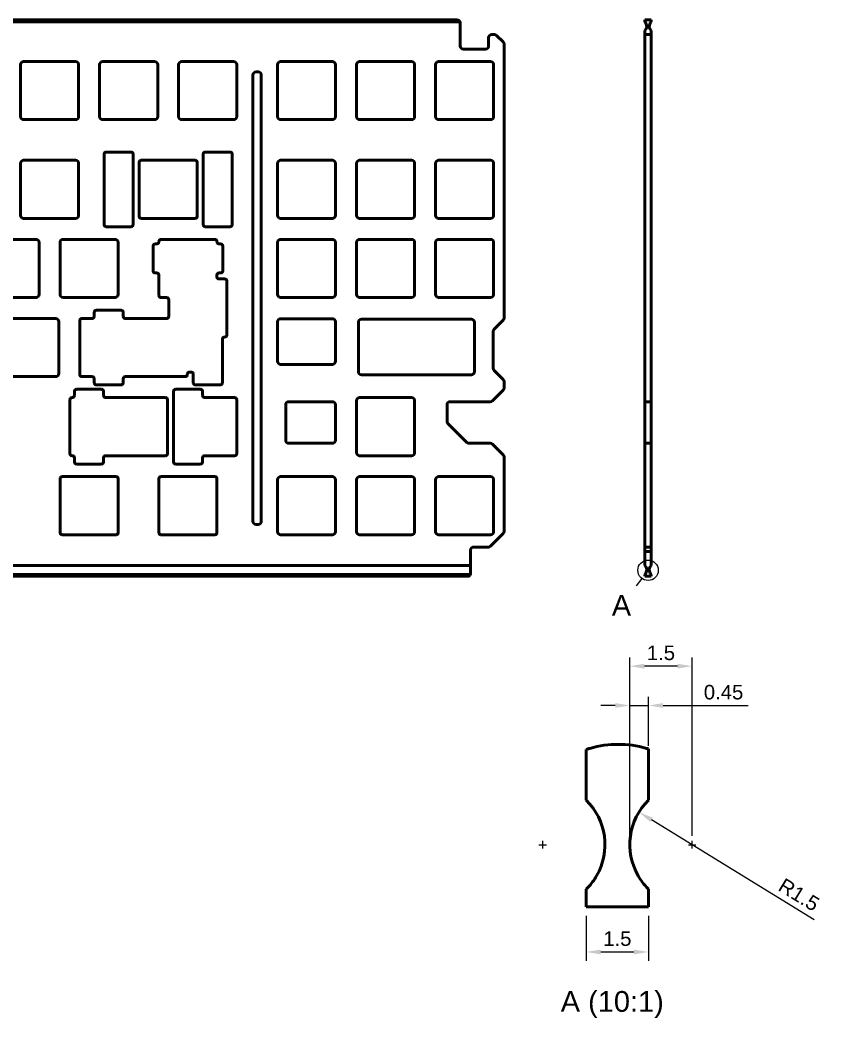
# Model space of a CAD drawing. Header units: millimetres. Extents: x 69 to 526, y 10 to 251.
# Drawn here: x 333.2 to 526.2, y 10.4 to 250.9 of the extents above; entities that cross this region are included whole.
import ezdxf

# ---------------------------------------------------------------- set-up
doc = ezdxf.new("R2010")
doc.units = ezdxf.units.MM
doc.header["$LTSCALE"] = 0.75
doc.linetypes.add('CENTER2', pattern=[28.575, 19.05, -3.175, 3.175, -3.175])
for name, color, linetype, lineweight in [('Annotations', 7, 'Continuous', 25), ('Center Lines', 7, 'CENTER2', 25), ('Dimensions', 7, 'Continuous', 25), ('Visible', 7, 'Continuous', 50)]:
    doc.layers.add(name, color=color, linetype=linetype, lineweight=lineweight)
doc.styles.get("Standard").update_dxf_attribs({"font": 'arial.ttf'})
doc.dimstyles.new('ISO-25', dxfattribs={"dimtxt": 3.5, "dimasz": 3.5, "dimexe": 2.1, "dimexo": 2.1, "dimgap": 1.4, "dimtad": 1, "dimdsep": 46, "dimtxsty": 'Standard', "dimcen": 0, "dimclrd": 256, "dimclre": 256, "dimclrt": 256, "dimazin": 2, "dimtp": 0.1, "dimtm": 0.1, "dimtfac": 0.714286, "dimtmove": 0, "dimatfit": 3, "dimfxl": 0, "dimarcsym": 0})

# ---------------------------------------------------------------- blocks, each defined once
blk = doc.blocks.new('*U1')
at = {"layer": 'Center Lines', "color": 0, "linetype": 'Continuous', "ltscale": 0.75}
for p, q in [((-0.89, 0), (0.89, 0)), ((0, -0.89), (0, 0.89))]:
    blk.add_line(p, q, dxfattribs=at)
blk = doc.blocks.new('*U2')
at = {"layer": 'Center Lines', "color": 0, "linetype": 'Continuous', "ltscale": 0.75}
for p, q in [((-0.89, 0), (0.89, 0)), ((0, -0.89), (0, 0.89))]:
    blk.add_line(p, q, dxfattribs=at)
blk = doc.blocks.new('*D6')
at = {"layer": 'Defpoints', "color": 0}
for p in [(484.65, 85.72), (484.65, 73.88), (480.15, 52.19)]:
    blk.add_point(p, dxfattribs=at)
at = {"layer": 'Dimensions', "lineweight": -2}
for p, q in [((480.15, 54.29), (480.15, 87.82)), ((484.65, 75.98), (484.65, 87.82)), ((476.65, 85.72), (473.15, 85.72)), ((480.15, 85.72), (484.65, 85.72)), ((488.15, 85.72), (508.7, 85.72))]:
    blk.add_line(p, q, dxfattribs=at)
at = {"layer": 'Dimensions'}
for points in [[(476.65, 86.3), (476.65, 85.14), (480.15, 85.72)], [(488.15, 86.3), (488.15, 85.14), (484.65, 85.72)]]:
    blk.add_solid(points, dxfattribs=at)
at = {"layer": 'Dimensions', "insert": (502.74, 88.91), "char_height": 3.5, "attachment_point": 5}
blk.add_mtext('0.45', dxfattribs=at)
blk = doc.blocks.new('*D7')
at = {"layer": 'Defpoints', "color": 0}
for p in [(480.15, 95.19), (480.15, 52.19), (495.15, 52.19)]:
    blk.add_point(p, dxfattribs=at)
at = {"layer": 'Dimensions', "lineweight": -2}
for p, q in [((480.15, 54.29), (480.15, 97.29)), ((495.15, 54.29), (495.15, 97.29)), ((491.65, 95.19), (483.65, 95.19))]:
    blk.add_line(p, q, dxfattribs=at)
at = {"layer": 'Dimensions'}
for points in [[(483.65, 95.77), (483.65, 94.61), (480.15, 95.19)], [(491.65, 95.77), (491.65, 94.61), (495.15, 95.19)]]:
    blk.add_solid(points, dxfattribs=at)
at = {"layer": 'Dimensions', "insert": (487.65, 98.38), "char_height": 3.5, "attachment_point": 5}
blk.add_mtext('1.5', dxfattribs=at)
blk = doc.blocks.new('*D8')
at = {"layer": 'Defpoints', "color": 0}
for p in [(495.15, 52.19), (507.93, 44.35)]:
    blk.add_point(p, dxfattribs=at)
at = {"layer": 'Dimensions', "lineweight": -2}
blk.add_line((524.6, 34.13), (485.34, 58.2), dxfattribs=at)
at = {"layer": 'Dimensions'}
blk.add_solid([(485.65, 58.7), (485.04, 57.7), (482.36, 60.03)], dxfattribs=at)
at = {"layer": 'Dimensions', "insert": (520.92, 40.13), "char_height": 3.5, "attachment_point": 5, "rotation": 328.4906}
blk.add_mtext('R1.5', dxfattribs=at)
blk = doc.blocks.new('*D9')
at = {"layer": 'Defpoints', "color": 0}
for p in [(469.65, 37.19), (484.65, 37.19), (484.65, 26.35)]:
    blk.add_point(p, dxfattribs=at)
at = {"layer": 'Dimensions', "lineweight": -2}
for p, q in [((469.65, 35.09), (469.65, 24.25)), ((484.65, 35.09), (484.65, 24.25)), ((473.15, 26.35), (481.15, 26.35))]:
    blk.add_line(p, q, dxfattribs=at)
at = {"layer": 'Dimensions'}
for points in [[(473.15, 26.93), (473.15, 25.76), (469.65, 26.35)], [(481.15, 26.93), (481.15, 25.76), (484.65, 26.35)]]:
    blk.add_solid(points, dxfattribs=at)
at = {"layer": 'Dimensions', "insert": (477.15, 29.54), "char_height": 3.5, "attachment_point": 5}
blk.add_mtext('1.5', dxfattribs=at)

msp = doc.modelspace()

# ---------------------------------------------------------------- linework, layer by layer
at = {"layer": 'Annotations', "linetype": 'Continuous', "lineweight": 25}
msp.add_line((483.057, 116.326), (481.689, 114.526), dxfattribs=at)
msp.add_circle((484.55, 118.291), 2.468, dxfattribs=at)
at = {"layer": 'Visible'}
for p, q in [((112.837, 250.426), (439.205, 250.426)), ((438.528, 250.854), (113.515, 250.854)), ((439.278, 250.104), (439.278, 244.554)), ((439.278, 247.186), (439.278, 248.283)), ((446.128, 246.604), (446.128, 244.554)), ((447.517, 247.354), (446.878, 247.354)), ((448.047, 247.135), (449.608, 245.574)), ((445.378, 243.804), (440.028, 243.804)), ((449.828, 179.051), (449.828, 245.044)), ((334.065, 240.854), (346.565, 240.854)), ((353.115, 240.854), (365.615, 240.854)), ((372.165, 240.854), (384.665, 240.854)), ((395.978, 240.854), (408.478, 240.854)), ((415.028, 240.854), (427.528, 240.854)), ((434.078, 240.854), (446.578, 240.854)), ((333.315, 227.604), (333.315, 240.104)), ((347.315, 240.104), (347.315, 227.604)), ((352.365, 227.604), (352.365, 240.104)), ((366.365, 240.104), (366.365, 227.604)), ((371.415, 227.604), (371.415, 240.104)), ((385.415, 240.104), (385.415, 227.604)), ((390.078, 238.354), (390.578, 238.354)), ((395.228, 227.604), (395.228, 240.104)), ((409.228, 240.104), (409.228, 227.604)), ((414.278, 227.604), (414.278, 240.104)), ((428.278, 240.104), (428.278, 227.604)), ((433.328, 227.604), (433.328, 240.104)), ((447.328, 240.104), (447.328, 227.604)), ((389.328, 130.092), (389.328, 237.604)), ((391.328, 237.604), (391.328, 130.092)), ((346.565, 226.854), (334.065, 226.854)), ((365.615, 226.854), (353.115, 226.854)), ((384.665, 226.854), (372.165, 226.854)), ((408.478, 226.854), (395.978, 226.854)), ((427.528, 226.854), (415.028, 226.854)), ((446.578, 226.854), (434.078, 226.854)), ((353.952, 219.042), (359.952, 219.042)), ((377.828, 219.042), (383.828, 219.042)), ((334.065, 217.042), (346.565, 217.042)), ((353.452, 201.542), (353.452, 218.542)), ((360.452, 218.542), (360.452, 201.542)), ((361.89, 203.542), (361.89, 216.542)), ((362.39, 217.042), (375.39, 217.042)), ((375.89, 216.542), (375.89, 203.542)), ((377.328, 201.542), (377.328, 218.542)), ((384.328, 218.542), (384.328, 201.542)), ((395.978, 217.042), (408.478, 217.042)), ((415.028, 217.042), (427.528, 217.042)), ((434.078, 217.042), (446.578, 217.042)), ((333.315, 203.792), (333.315, 216.292)), ((347.315, 216.292), (347.315, 203.792)), ((395.228, 203.792), (395.228, 216.292)), ((409.228, 216.292), (409.228, 203.792)), ((414.278, 203.792), (414.278, 216.292)), ((428.278, 216.292), (428.278, 203.792)), ((433.328, 203.792), (433.328, 216.292)), ((447.328, 216.292), (447.328, 203.792)), ((346.565, 203.042), (334.065, 203.042)), ((375.39, 203.042), (362.39, 203.042)), ((408.478, 203.042), (395.978, 203.042)), ((427.528, 203.042), (415.028, 203.042)), ((446.578, 203.042), (434.078, 203.042)), ((359.952, 201.042), (353.952, 201.042)), ((383.828, 201.042), (377.828, 201.042)), ((324.54, 197.992), (337.04, 197.992)), ((337.79, 197.242), (337.79, 184.742)), ((342.84, 184.742), (342.84, 197.242)), ((343.59, 197.992), (356.09, 197.992)), ((356.84, 197.242), (356.84, 184.742)), ((366.653, 197.405), (366.653, 197.492)), ((367.153, 197.992), (380.153, 197.992)), ((380.653, 197.492), (380.653, 197.405)), ((395.228, 184.742), (395.228, 197.242)), ((395.978, 197.992), (408.478, 197.992)), ((409.228, 197.242), (409.228, 184.742)), ((414.278, 184.742), (414.278, 197.242)), ((415.028, 197.992), (427.528, 197.992)), ((428.278, 197.242), (428.278, 184.742)), ((433.328, 184.742), (433.328, 197.242)), ((434.078, 197.992), (446.578, 197.992)), ((447.328, 197.242), (447.328, 184.742)), ((365.271, 190.405), (365.271, 196.405)), ((365.771, 196.905), (366.153, 196.905)), ((381.153, 196.905), (381.534, 196.905)), ((382.034, 196.405), (382.034, 190.405)), ((366.153, 189.905), (365.771, 189.905)), ((366.653, 184.492), (366.653, 189.405)), ((380.653, 189.405), (380.653, 188.967)), ((381.534, 189.905), (381.153, 189.905)), ((381.153, 188.467), (382.534, 188.467)), ((383.034, 187.967), (383.034, 174.967)), ((337.04, 183.992), (324.54, 183.992)), ((356.09, 183.992), (343.59, 183.992)), ((368.534, 183.992), (367.153, 183.992)), ((369.034, 179.442), (369.034, 183.492)), ((408.478, 183.992), (395.978, 183.992)), ((427.528, 183.992), (415.028, 183.992)), ((446.578, 183.992), (434.078, 183.992)), ((351.071, 179.442), (351.071, 180.442)), ((351.571, 180.942), (357.571, 180.942)), ((358.071, 180.442), (358.071, 179.442)), ((329.303, 178.942), (341.803, 178.942)), ((342.553, 178.192), (342.553, 165.692)), ((347.603, 165.442), (347.603, 178.442)), ((348.103, 178.942), (350.571, 178.942)), ((358.571, 178.942), (368.534, 178.942)), ((395.229, 168.642), (395.229, 178.142)), ((395.979, 178.892), (408.479, 178.892)), ((409.229, 178.142), (409.229, 168.642)), ((414.729, 166.142), (414.729, 178.042)), ((415.479, 178.792), (441.979, 178.792)), ((442.729, 178.042), (442.729, 166.142)), ((447.449, 176.362), (449.608, 178.52)), ((447.229, 166.953), (447.229, 175.831)), ((381.947, 173.967), (381.947, 163.442)), ((382.534, 174.467), (382.447, 174.467)), ((374.447, 166.029), (374.009, 166.029)), ((408.479, 167.892), (395.979, 167.892)), ((447.449, 166.422), (449.608, 164.263)), ((341.803, 164.942), (329.303, 164.942)), ((350.571, 164.942), (348.103, 164.942)), ((351.071, 163.442), (351.071, 164.442)), ((358.071, 164.442), (358.071, 163.442)), ((373.009, 164.942), (358.571, 164.942)), ((373.509, 165.529), (373.509, 165.442)), ((374.947, 163.442), (374.947, 165.529)), ((441.979, 165.392), (415.479, 165.392)), ((449.828, 162.203), (449.828, 163.733)), ((346.308, 160.392), (346.308, 161.392)), ((346.808, 161.892), (352.808, 161.892)), ((357.571, 162.942), (351.571, 162.942)), ((353.308, 161.392), (353.308, 160.392)), ((370.184, 144.392), (370.184, 161.392)), ((370.684, 161.892), (376.684, 161.892)), ((381.447, 162.942), (375.447, 162.942)), ((377.184, 161.392), (377.184, 160.392)), ((449.608, 161.672), (447.047, 159.112)), ((345.221, 146.392), (345.221, 159.392)), ((345.721, 159.892), (345.808, 159.892)), ((353.808, 159.892), (368.246, 159.892)), ((368.746, 159.392), (368.746, 146.392)), ((377.684, 159.892), (384.915, 159.892)), ((385.415, 159.392), (385.415, 146.392)), ((397.979, 158.892), (408.479, 158.892)), ((414.278, 159.142), (414.278, 146.642)), ((415.028, 159.892), (427.528, 159.892)), ((428.278, 159.142), (428.278, 146.642)), ((436.842, 158.892), (446.517, 158.892)), ((397.229, 149.642), (397.229, 158.142)), ((409.229, 158.142), (409.229, 149.642)), ((436.092, 154.203), (436.092, 158.142)), ((436.312, 153.672), (440.872, 149.112)), ((408.479, 148.892), (397.979, 148.892)), ((446.517, 148.892), (441.403, 148.892)), ((447.047, 148.672), (449.608, 146.112)), ((345.808, 145.892), (345.721, 145.892)), ((346.308, 144.392), (346.308, 145.392)), ((353.308, 145.392), (353.308, 144.392)), ((368.246, 145.892), (353.808, 145.892)), ((377.184, 145.392), (377.184, 144.392)), ((384.915, 145.892), (377.684, 145.892)), ((427.528, 145.892), (415.028, 145.892)), ((449.828, 127.653), (449.828, 145.581)), ((352.808, 143.892), (346.808, 143.892)), ((376.684, 143.892), (370.684, 143.892)), ((342.84, 127.342), (342.84, 140.342)), ((343.34, 140.842), (356.34, 140.842)), ((356.84, 140.342), (356.84, 127.342)), ((366.653, 127.342), (366.653, 140.342)), ((367.153, 140.842), (380.153, 140.842)), ((380.653, 140.342), (380.653, 127.342)), ((395.228, 127.592), (395.228, 140.092)), ((395.978, 140.842), (408.478, 140.842)), ((409.228, 140.092), (409.228, 127.592)), ((414.278, 127.592), (414.278, 140.092)), ((415.028, 140.842), (427.528, 140.842)), ((428.278, 140.092), (428.278, 127.592)), ((433.328, 127.592), (433.328, 140.092)), ((434.078, 140.842), (446.578, 140.842)), ((447.328, 140.092), (447.328, 127.592)), ((390.578, 129.342), (390.078, 129.342)), ((356.34, 126.842), (343.34, 126.842)), ((380.153, 126.842), (367.153, 126.842)), ((408.478, 126.842), (395.978, 126.842)), ((427.528, 126.842), (415.028, 126.842)), ((446.578, 126.842), (434.078, 126.842)), ((446.597, 124.112), (449.608, 127.122)), ((441.778, 123.142), (441.778, 117.592)), ((446.067, 123.892), (442.528, 123.892)), ((441.778, 119.413), (441.778, 120.51)), ((279.021, 119.413), (441.778, 119.413)), ((441.705, 117.271), (110.337, 117.271)), ((441.028, 116.842), (111.015, 116.842))]:
    msp.add_line(p, q, dxfattribs=at)
at = {"layer": 'Visible', "extrusion": (-1, -2.22045e-16, 2.96798e-13)}
for p, q in [((485.279, 250.854), (483.779, 250.854)), ((483.779, 250.426), (483.779, 250.854)), ((485.279, 250.854), (485.279, 250.426)), ((483.779, 247.354), (483.779, 248.283)), ((485.279, 247.354), (485.279, 248.283)), ((483.779, 247.135), (483.779, 247.354)), ((485.279, 247.354), (483.779, 247.354)), ((483.779, 247.135), (483.779, 245.574)), ((483.779, 245.044), (483.779, 245.574)), ((485.279, 247.354), (485.279, 247.135)), ((485.279, 245.574), (485.279, 247.135)), ((485.279, 245.574), (485.279, 245.044)), ((483.779, 179.051), (483.779, 245.044)), ((485.279, 245.044), (485.279, 179.051)), ((483.779, 178.52), (483.779, 179.051)), ((483.779, 176.362), (483.779, 178.52)), ((485.279, 179.051), (485.279, 178.52)), ((485.279, 178.52), (485.279, 176.362)), ((483.779, 176.362), (483.779, 175.831)), ((483.779, 166.953), (483.779, 175.831)), ((485.279, 175.831), (485.279, 176.362)), ((485.279, 175.831), (485.279, 166.953)), ((483.779, 166.953), (483.779, 166.422)), ((483.779, 166.422), (483.779, 164.263)), ((485.279, 166.422), (485.279, 166.953)), ((485.279, 166.422), (485.279, 164.263)), ((483.779, 163.733), (483.779, 164.263)), ((483.779, 162.203), (483.779, 163.733)), ((485.279, 164.263), (485.279, 163.733)), ((485.279, 163.733), (485.279, 162.203)), ((483.779, 161.672), (483.779, 162.203)), ((483.779, 161.672), (483.779, 159.112)), ((485.279, 162.203), (485.279, 161.672)), ((485.279, 159.112), (485.279, 161.672)), ((483.779, 158.892), (483.779, 159.112)), ((483.779, 158.892), (483.779, 158.142)), ((483.779, 158.892), (485.279, 158.892)), ((485.279, 159.112), (485.279, 158.892)), ((485.279, 158.142), (485.279, 158.892)), ((483.779, 154.203), (483.779, 158.142)), ((485.279, 158.142), (485.279, 154.203)), ((483.779, 154.203), (483.779, 153.672)), ((485.279, 153.672), (485.279, 154.203)), ((483.779, 153.672), (483.779, 149.112)), ((485.279, 149.112), (485.279, 153.672)), ((483.779, 149.112), (483.779, 148.892)), ((485.279, 148.892), (485.279, 149.112)), ((483.779, 148.672), (483.779, 148.892)), ((485.279, 148.892), (483.779, 148.892)), ((483.779, 148.672), (483.779, 146.112)), ((485.279, 148.892), (485.279, 148.672)), ((485.279, 146.112), (485.279, 148.672)), ((483.779, 145.581), (483.779, 146.112)), ((483.779, 127.653), (483.779, 145.581)), ((485.279, 146.112), (485.279, 145.581)), ((485.279, 145.581), (485.279, 127.653)), ((483.779, 127.122), (483.779, 127.653)), ((485.279, 127.653), (485.279, 127.122)), ((483.779, 124.112), (483.779, 127.122)), ((485.279, 124.112), (485.279, 127.122)), ((483.779, 123.892), (483.779, 124.112)), ((483.779, 122.842), (483.779, 123.892)), ((483.779, 123.892), (485.279, 123.892)), ((483.779, 122.622), (483.779, 122.842)), ((485.279, 122.842), (483.779, 122.842)), ((483.779, 122.622), (483.779, 121.041)), ((485.279, 124.112), (485.279, 123.892)), ((485.279, 123.892), (485.279, 122.842)), ((485.279, 122.842), (485.279, 122.622)), ((485.279, 121.041), (485.279, 122.622)), ((483.779, 120.51), (483.779, 121.041)), ((483.779, 119.413), (483.779, 120.51)), ((485.279, 121.041), (485.279, 120.51)), ((485.279, 120.51), (485.279, 119.413)), ((483.779, 116.842), (483.779, 117.271)), ((483.779, 116.842), (485.279, 116.842)), ((485.279, 117.271), (485.279, 116.842)), ((469.646, 73.876), (469.646, 75.129)), ((484.646, 75.262), (484.646, 73.876)), ((469.646, 62.902), (469.646, 73.876)), ((484.646, 73.876), (484.646, 62.902)), ((469.646, 37.19), (469.646, 41.477)), ((484.646, 41.477), (484.646, 37.19)), ((469.646, 37.19), (484.646, 37.19))]:
    msp.add_line(p, q, dxfattribs=at)
at = {"layer": 'Visible', "extrusion": (0, 0, -1)}
for centre, radius, start, end in [((-438.528, 250.104), 0.75, 90, 154.64119), ((-446.878, 246.604), 0.75, 0, 90), ((-447.517, 246.604), 0.75, 90, 135), ((-449.078, 245.044), 0.75, 135, 180), ((-390.078, 237.604), 0.75, 0, 90), ((-390.578, 237.604), 0.75, 90, 180), ((-353.952, 218.542), 0.5, 0, 90), ((-359.952, 218.542), 0.5, 90, 180), ((-377.828, 218.542), 0.5, 0, 90), ((-383.828, 218.542), 0.5, 90, 180), ((-362.39, 216.542), 0.5, 0, 90), ((-375.39, 216.542), 0.5, 90, 180), ((-362.39, 203.542), 0.5, 270, 0), ((-375.39, 203.542), 0.5, 180, 270), ((-353.952, 201.542), 0.5, 270, 0), ((-359.952, 201.542), 0.5, 180, 270), ((-377.828, 201.542), 0.5, 270, 0), ((-383.828, 201.542), 0.5, 180, 270), ((-367.153, 197.492), 0.5, 0, 90), ((-380.153, 197.492), 0.5, 90, 180), ((-365.771, 196.405), 0.5, 0, 90), ((-381.534, 196.405), 0.5, 90, 180), ((-365.771, 190.405), 0.5, 270, 0), ((-381.534, 190.405), 0.5, 180, 270), ((-382.534, 187.967), 0.5, 90, 180), ((-367.153, 184.492), 0.5, 270, 0), ((-351.571, 180.442), 0.5, 0, 90), ((-357.571, 180.442), 0.5, 90, 180), ((-348.103, 178.442), 0.5, 0, 90), ((-449.078, 179.051), 0.75, 180, 225), ((-382.534, 174.967), 0.5, 180, 270), ((-348.103, 165.442), 0.5, 270, 0), ((-373.009, 165.442), 0.5, 180, 270), ((-449.078, 163.733), 0.75, 135, 180), ((-346.808, 161.392), 0.5, 0, 90), ((-351.571, 163.442), 0.5, 270, 0), ((-352.808, 161.392), 0.5, 90, 180), ((-357.571, 163.442), 0.5, 180, 270), ((-370.684, 161.392), 0.5, 0, 90), ((-375.447, 163.442), 0.5, 270, 0), ((-376.684, 161.392), 0.5, 90, 180), ((-381.447, 163.442), 0.5, 180, 270), ((-449.078, 162.203), 0.75, 180, 225), ((-345.721, 159.392), 0.5, 0, 90), ((-368.246, 159.392), 0.5, 90, 180), ((-384.915, 159.392), 0.5, 90, 180), ((-446.517, 159.642), 0.75, 225, 270), ((-446.517, 148.142), 0.75, 90, 135), ((-345.721, 146.392), 0.5, 270, 0), ((-346.808, 144.392), 0.5, 270, 0), ((-352.808, 144.392), 0.5, 180, 270), ((-368.246, 146.392), 0.5, 180, 270), ((-370.684, 144.392), 0.5, 270, 0), ((-376.684, 144.392), 0.5, 180, 270), ((-384.915, 146.392), 0.5, 180, 270), ((-449.078, 145.581), 0.75, 135, 180), ((-343.34, 140.342), 0.5, 0, 90), ((-356.34, 140.342), 0.5, 90, 180), ((-367.153, 140.342), 0.5, 0, 90), ((-380.153, 140.342), 0.5, 90, 180), ((-390.078, 130.092), 0.75, 270, 0), ((-390.578, 130.092), 0.75, 180, 270), ((-449.078, 127.653), 0.75, 180, 225), ((-343.34, 127.342), 0.5, 270, 0), ((-356.34, 127.342), 0.5, 180, 270), ((-367.153, 127.342), 0.5, 270, 0), ((-380.153, 127.342), 0.5, 180, 270), ((-446.067, 124.642), 0.75, 225, 270), ((-441.028, 117.592), 0.75, 205.35881, 270)]:
    msp.add_arc(centre, radius, start, end, dxfattribs=at)
at = {"layer": 'Visible', "extrusion": (-5.04871e-29, -2.22045e-16, -1)}
for centre, start, end in [((-482.729, 249.354), 150, 225.573), ((-486.329, 249.354), 314.427, 30), ((-482.729, 118.342), 134.427, 210), ((-486.329, 118.342), 330, 45.573)]:
    msp.add_arc(centre, 1.5, start, end, dxfattribs=at)
at = {"layer": 'Visible'}
for centre, radius, start, end in [((440.028, 244.554), 0.75, 180, 270), ((445.378, 244.554), 0.75, 270, 0), ((334.065, 240.104), 0.75, 90, 180), ((346.565, 240.104), 0.75, 0, 90), ((353.115, 240.104), 0.75, 90, 180), ((365.615, 240.104), 0.75, 0, 90), ((372.165, 240.104), 0.75, 90, 180), ((384.665, 240.104), 0.75, 0, 90), ((395.978, 240.104), 0.75, 90, 180), ((408.478, 240.104), 0.75, 0, 90), ((415.028, 240.104), 0.75, 90, 180), ((427.528, 240.104), 0.75, 0, 90), ((434.078, 240.104), 0.75, 90, 180), ((446.578, 240.104), 0.75, 0, 90), ((334.065, 227.604), 0.75, 180, 270), ((346.565, 227.604), 0.75, 270, 0), ((353.115, 227.604), 0.75, 180, 270), ((365.615, 227.604), 0.75, 270, 0), ((372.165, 227.604), 0.75, 180, 270), ((384.665, 227.604), 0.75, 270, 0), ((395.978, 227.604), 0.75, 180, 270), ((408.478, 227.604), 0.75, 270, 0), ((415.028, 227.604), 0.75, 180, 270), ((427.528, 227.604), 0.75, 270, 0), ((434.078, 227.604), 0.75, 180, 270), ((446.578, 227.604), 0.75, 270, 0), ((334.065, 216.292), 0.75, 90, 180), ((346.565, 216.292), 0.75, 0, 90), ((395.978, 216.292), 0.75, 90, 180), ((408.478, 216.292), 0.75, 0, 90), ((415.028, 216.292), 0.75, 90, 180), ((427.528, 216.292), 0.75, 0, 90), ((434.078, 216.292), 0.75, 90, 180), ((446.578, 216.292), 0.75, 0, 90), ((334.065, 203.792), 0.75, 180, 270), ((346.565, 203.792), 0.75, 270, 0), ((395.978, 203.792), 0.75, 180, 270), ((408.478, 203.792), 0.75, 270, 0), ((415.028, 203.792), 0.75, 180, 270), ((427.528, 203.792), 0.75, 270, 0), ((434.078, 203.792), 0.75, 180, 270), ((446.578, 203.792), 0.75, 270, 0), ((337.04, 197.242), 0.75, 0, 90), ((343.59, 197.242), 0.75, 90, 180), ((356.09, 197.242), 0.75, 0, 90), ((366.153, 197.405), 0.5, 270, 0), ((381.153, 197.405), 0.5, 180, 270), ((395.978, 197.242), 0.75, 90, 180), ((408.478, 197.242), 0.75, 0, 90), ((415.028, 197.242), 0.75, 90, 180), ((427.528, 197.242), 0.75, 0, 90), ((434.078, 197.242), 0.75, 90, 180), ((446.578, 197.242), 0.75, 0, 90), ((366.153, 189.405), 0.5, 0, 90), ((381.153, 189.405), 0.5, 90, 180), ((381.153, 188.967), 0.5, 180, 270), ((337.04, 184.742), 0.75, 270, 0), ((343.59, 184.742), 0.75, 180, 270), ((356.09, 184.742), 0.75, 270, 0), ((368.534, 183.492), 0.5, 0, 90), ((395.978, 184.742), 0.75, 180, 270), ((408.478, 184.742), 0.75, 270, 0), ((415.028, 184.742), 0.75, 180, 270), ((427.528, 184.742), 0.75, 270, 0), ((434.078, 184.742), 0.75, 180, 270), ((446.578, 184.742), 0.75, 270, 0), ((341.803, 178.192), 0.75, 0, 90), ((350.571, 179.442), 0.5, 270, 0), ((358.571, 179.442), 0.5, 180, 270), ((368.534, 179.442), 0.5, 270, 0), ((395.979, 178.142), 0.75, 90, 180), ((408.479, 178.142), 0.75, 0, 90), ((415.479, 178.042), 0.75, 90, 180), ((441.979, 178.042), 0.75, 0, 90), ((447.979, 175.831), 0.75, 135, 180), ((382.447, 173.967), 0.5, 90, 180), ((395.979, 168.642), 0.75, 180, 270), ((408.479, 168.642), 0.75, 270, 0), ((374.009, 165.529), 0.5, 90, 180), ((374.447, 165.529), 0.5, 0, 90), ((415.479, 166.142), 0.75, 180, 270), ((441.979, 166.142), 0.75, 270, 0), ((447.979, 166.953), 0.75, 180, 225), ((341.803, 165.692), 0.75, 270, 0), ((350.571, 164.442), 0.5, 0, 90), ((358.571, 164.442), 0.5, 90, 180), ((345.808, 160.392), 0.5, 270, 0), ((353.808, 160.392), 0.5, 180, 270), ((377.684, 160.392), 0.5, 180, 270), ((397.979, 158.142), 0.75, 90, 180), ((408.479, 158.142), 0.75, 0, 90), ((415.028, 159.142), 0.75, 90, 180), ((427.528, 159.142), 0.75, 0, 90), ((436.842, 158.142), 0.75, 90, 180), ((436.842, 154.203), 0.75, 180, 225), ((397.979, 149.642), 0.75, 180, 270), ((408.479, 149.642), 0.75, 270, 0), ((441.403, 149.642), 0.75, 225, 270), ((345.808, 145.392), 0.5, 0, 90), ((353.808, 145.392), 0.5, 90, 180), ((377.684, 145.392), 0.5, 90, 180), ((415.028, 146.642), 0.75, 180, 270), ((427.528, 146.642), 0.75, 270, 0), ((395.978, 140.092), 0.75, 90, 180), ((408.478, 140.092), 0.75, 0, 90), ((415.028, 140.092), 0.75, 90, 180), ((427.528, 140.092), 0.75, 0, 90), ((434.078, 140.092), 0.75, 90, 180), ((446.578, 140.092), 0.75, 0, 90), ((395.978, 127.592), 0.75, 180, 270), ((408.478, 127.592), 0.75, 270, 0), ((415.028, 127.592), 0.75, 180, 270), ((427.528, 127.592), 0.75, 270, 0), ((434.078, 127.592), 0.75, 180, 270), ((446.578, 127.592), 0.75, 270, 0), ((442.528, 123.142), 0.75, 90, 180)]:
    msp.add_arc(centre, radius, start, end, dxfattribs=at)
at = {"layer": 'Visible', "extrusion": (-8.07794e-29, -2.22045e-16, -1)}
for centre, start, end in [((-459.146, 52.19), 134.427, 210), ((-495.146, 52.19), 330, 45.573)]:
    msp.add_arc(centre, 15, start, end, dxfattribs=at)
at = {"layer": 'Visible'}
for points, knots in [([(439.205, 250.426), (439.212, 250.412), (439.218, 250.399), (439.257, 250.3), (439.278, 250.203), (439.278, 250.104)], [-0.44043311, -0.44043311, -0.44043311, -0.44043311, -0.434839588, -0.434839588, -0.400834083, -0.400834083, -0.400834083, -0.400834083]), ([(483.779, 250.426), (483.792, 250.412), (483.806, 250.399), (483.899, 250.3), (483.971, 250.203), (484.028, 250.104)], [-0.44043311, -0.44043311, -0.44043311, -0.44043311, -0.434839588, -0.434839588, -0.400834083, -0.400834083, -0.400834083, -0.400834083]), ([(485.03, 250.104), (485.092, 250.213), (485.173, 250.319), (485.268, 250.415), (485.273, 250.42), (485.279, 250.426)], [0.400834083, 0.400834083, 0.400834083, 0.400834083, 0.438455612, 0.438455612, 0.44066989, 0.44066989, 0.44066989, 0.44066989]), ([(441.778, 117.592), (441.778, 117.494), (441.757, 117.396), (441.718, 117.298), (441.712, 117.284), (441.705, 117.271)], [-0.167804232, -0.167804232, -0.167804232, -0.167804232, -0.133798727, -0.133798727, -0.128205205, -0.128205205, -0.128205205, -0.128205205]), ([(484.028, 117.592), (483.971, 117.494), (483.899, 117.396), (483.806, 117.298), (483.792, 117.284), (483.779, 117.271)], [-0.167804232, -0.167804232, -0.167804232, -0.167804232, -0.133798727, -0.133798727, -0.128205205, -0.128205205, -0.128205205, -0.128205205]), ([(485.279, 117.271), (485.273, 117.276), (485.268, 117.281), (485.173, 117.377), (485.092, 117.483), (485.03, 117.592)], [-0.44066989, -0.44066989, -0.44066989, -0.44066989, -0.438455612, -0.438455612, -0.400834083, -0.400834083, -0.400834083, -0.400834083]), ([(469.646, 75.129), (469.933, 75.224), (470.222, 75.313), (472.781, 76.051), (475.154, 76.364), (479.554, 76.364), (481.927, 76.051), (484.346, 75.353), (484.496, 75.308), (484.646, 75.262)], [0.18096129, 0.18096129, 0.18096129, 0.18096129, 0.18941556, 0.18941556, 0.25540468, 0.25540468, 0.3213938, 0.3213938, 0.3257662, 0.3257662, 0.3257662, 0.3257662]), ([(472.136, 44.69), (471.569, 43.708), (470.85, 42.736), (469.915, 41.747), (469.781, 41.611), (469.646, 41.477)], [-0.167804232, -0.167804232, -0.167804232, -0.167804232, -0.133798727, -0.133798727, -0.128205205, -0.128205205, -0.128205205, -0.128205205]), ([(484.646, 41.477), (484.592, 41.53), (484.539, 41.583), (483.586, 42.545), (482.782, 43.603), (482.155, 44.69)], [-0.44066989, -0.44066989, -0.44066989, -0.44066989, -0.438455612, -0.438455612, -0.400834083, -0.400834083, -0.400834083, -0.400834083])]:
    msp.add_open_spline(points, degree=3, knots=knots, dxfattribs=at)

# ---------------------------------------------------------------- block references
at = {"layer": 'Center Lines', "ltscale": 0.75}
for name, p in [('*U2', (459.146, 52.19)), ('*U1', (495.146, 52.19))]:
    msp.add_blockref(name, p, dxfattribs=at)

# ---------------------------------------------------------------- texts
at = {"layer": 'Annotations', "linetype": 'Continuous', "insert": (478.134, 109.844), "char_height": 5, "attachment_point": 5}
msp.add_mtext('A', dxfattribs=at)
at = {"layer": 'Annotations', "insert": (475.919, 10.434), "char_height": 5, "width": 27.10437, "attachment_point": 8}
msp.add_mtext('A (10:1)', dxfattribs=at)

# ---------------------------------------------------------------- dimensions: what is measured, and where the dimension line sits
at = {"layer": 'Dimensions'}
for base, p1, p2, picture, middle in [((480.146, 95.189), (495.146, 52.19), (480.146, 52.19), '*D7', (487.646, 95.189)), ((484.646, 85.719), (480.146, 52.19), (484.646, 73.876), '*D6', (502.744, 85.719))]:
    dim = msp.add_linear_dim(base=base, p1=p1, p2=p2, dimstyle='ISO-25', override={"dimlfac": 0.1}, dxfattribs=at)
    dim.commit()
    dim.dimension.update_dxf_attribs({"geometry": picture, "text_midpoint": middle, "dimtype": 160})
dim = msp.add_radius_dim(center=(495.146, 52.19), mpoint=(507.934, 44.35), dimstyle='ISO-25', override={"dimlfac": 0.1, "dimse1": 1, "dimclrd": 256, "dimclre": 256}, dxfattribs=at)
dim.commit()
dim.dimension.update_dxf_attribs({"geometry": '*D8', "text_midpoint": (519.251, 37.412), "dimtype": 164})
dim = msp.add_linear_dim(base=(484.646, 26.348), p1=(469.646, 37.19), p2=(484.646, 37.19), angle=180, dimstyle='ISO-25', override={"dimlfac": 0.1, "dimclrd": 256, "dimclre": 256}, dxfattribs=at)
dim.commit()
dim.dimension.update_dxf_attribs({"geometry": '*D9', "text_midpoint": (477.146, 29.535)})

doc.saveas('drawing.dxf')
